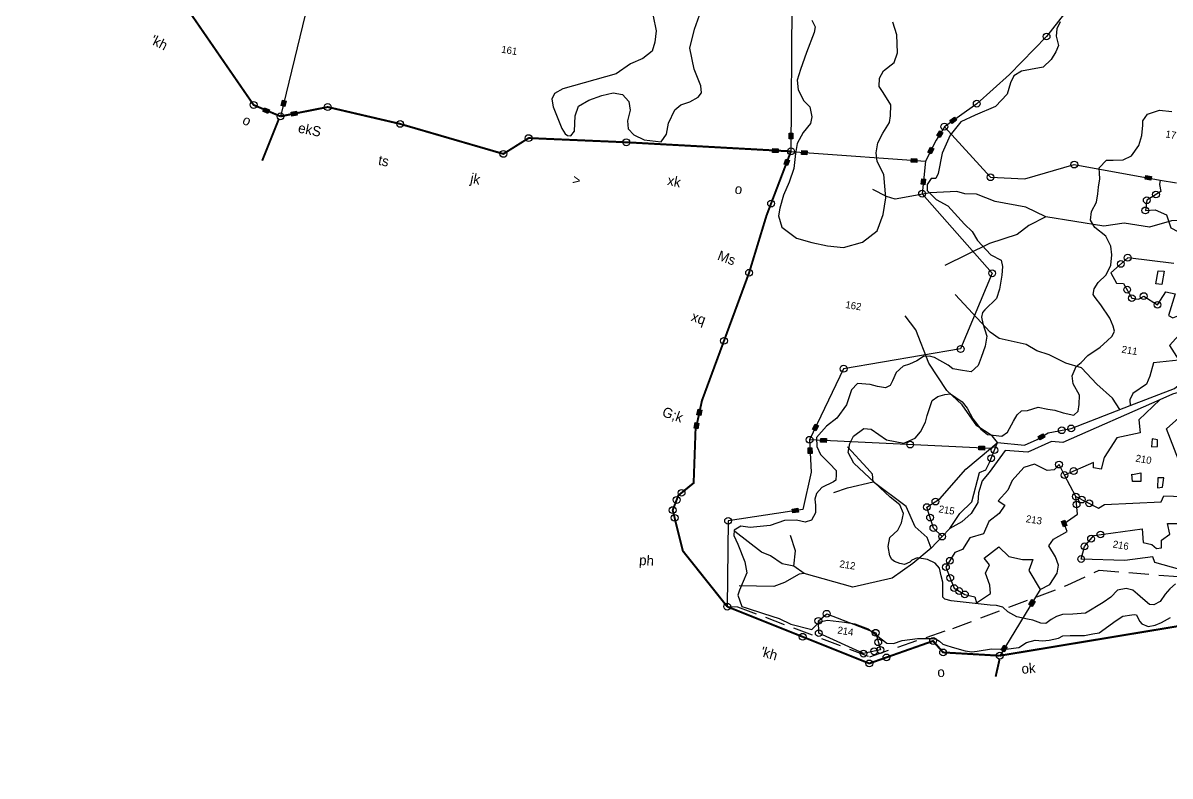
# Model space of a CAD drawing. Header units: metres. Extents: x 317818 to 324787, y 1863824 to 1868617.
# Drawn here: x 318812 to 320340, y 1865834 to 1866837 of the extents above; entities that cross this region are included whole.
import ezdxf

# ---------------------------------------------------------------- set-up
doc = ezdxf.new("R2010")
doc.units = ezdxf.units.M
doc.linetypes.add('DASHED', pattern=[0.75, 0.5, -0.25])
doc.linetypes.add('DIVIDE', pattern=[1.25, 0.5, -0.25, 0, -0.25, 0, -0.25])
for name, color, linetype in [('LINE_FOOTPATH', 1, 'DASHED'), ('LINE_WATER', 4, 'Continuous'), ('OTHERS', 1, 'Continuous'), ('POLY_HATCH', 12, 'Continuous'), ('POLY_PARCEL', 6, 'Continuous'), ('POLY_WATER', 4, 'Continuous'), ('SYM_STONE', 1, 'Continuous'), ('TEXT_MAPOUT', 7, 'Continuous'), ('TEXT_PARCEL', 7, 'Continuous'), ('V_BOUND_LINE', 7, 'Continuous'), ('V_DIVIDE_LINE', 7, 'DIVIDE')]:
    doc.layers.add(name, color=color, linetype=linetype)
doc.styles.add('TEXT_MAP', font='')
doc.styles.get('TEXT_MAP').set_extended_font_data('Kruti Dev 050')

# ---------------------------------------------------------------- blocks, each defined once
blk = doc.blocks.new('STONE')
blk.add_circle((0, 0), 0.851)
blk = doc.blocks.new('STONESQUAREFILLED')
blk.add_hatch(color=256).paths.add_polyline_path([(0.7, -0.48), (0.7, 0.48), (-0.7, 0.48), (-0.7, -0.48)])
blk.add_lwpolyline([(-0.7, 0.48), (0.7, 0.48), (0.7, -0.48), (-0.7, -0.48)], close=True)
blk = doc.blocks.new('155')
at = {"layer": 'LINE_FOOTPATH', "ltscale": 10}
blk.add_lwpolyline([(420.91, 76.64), (423.46, 77.03), (458.19, 69.94), (477.61, 80.28), (504.22, 95.54), (511.52, 100.53), (534.08, 102.36), (551.77, 100.92), (586.89, 97.38), (615.1, 108.8), (618.72, 109.19), (629.83, 107.75), (655.22, 100), (671.46, 88.58), (683.17, 81.88), (689.91, 77.11)], dxfattribs=at)
at = {"layer": 'LINE_WATER'}
for points in [[(539.59, 188.11), (536.02, 188.29), (532.66, 187.48), (518.46, 190.57), (515.43, 189.9), (510.24, 187.48), (503.85, 187.48), (498.94, 185.87), (484.2, 185.87), (478.88, 187.48), (471, 187.62), (466.09, 188.69), (463.19, 188.29), (461.11, 188.56), (454.58, 187.21), (446.16, 184.26), (443.94, 184.53), (440.24, 185.74)], [(484.2, 185.87), (480.36, 183.05), (477.8, 180.36), (471.27, 177), (461.11, 169.75)], [(510.22, 141.14), (507.98, 143.7), (503.54, 146.52), (499.04, 149.96), (494.96, 150.43), (490.55, 151.9), (487.34, 152.32), (484.42, 153.51), (477.49, 153.91), (475, 155.12), (464.83, 163.05)], [(481.28, 128.1), (479.63, 129.54), (475.5, 131.35), (471.04, 135.99), (466.59, 138.95), (461.1, 145.01), (456.52, 152.74), (453.35, 155.71)], [(469.07, 99.25), (467.67, 101.76), (464.26, 103.9), (461.17, 108.57), (452.02, 113.35), (451.58, 115.24), (450.01, 116.5), (444.26, 121.04)], [(442.75, 109.19), (445.9, 110.83), (452.02, 113.35)], [(471.32, 102.59), (469.07, 99.25), (465.17, 94.77), (460.63, 90.29), (451.21, 86.48), (438.66, 87.95), (435.78, 89.31), (432.8, 89.41), (429.63, 90.97), (427.19, 91.45), (419.77, 95.55)], [(435.78, 89.31), (435.59, 93.21), (433.73, 96.81)], [(438.66, 87.95), (437.44, 87.56), (434.12, 84.93), (431.63, 83.46), (422.99, 82.29)]]:
    blk.add_lwpolyline(points, dxfattribs=at)
at = {"layer": 'OTHERS'}
for points in [[(515.62, 177.15), (515.62, 173.82), (514.13, 173.7), (514.13, 177.02), (515.62, 177.15)], [(519.39, 135.19), (519.54, 133.22), (521.06, 133.52), (520.76, 135.19)], [(517.92, 126.34), (518.26, 124.19), (516.21, 123.85), (515.76, 125.66), (515.99, 125.55)], [(522.34, 125.77), (522.68, 123.28), (523.93, 123.62), (523.82, 126)]]:
    blk.add_lwpolyline(points, close=True, dxfattribs=at)
at = {"layer": 'POLY_HATCH'}
for points in [[(479.91, 234.71), (479.35, 232.86), (479.54, 231), (480.47, 228.78), (480.09, 227.11), (479.17, 225.07), (477.49, 222.85), (474.52, 221.73), (472.3, 220.99), (470.62, 219.51), (470.07, 217.66), (469.7, 214.69), (467.28, 211.17), (462.64, 208.2), (459.3, 205.98), (457.25, 202.27), (455.95, 197.45), (455.77, 192.26), (455.4, 190.98), (454.28, 190.79), (453.54, 189.13), (453.73, 187.64), (456.33, 185.79), (459.48, 184.68), (464.31, 180.78), (466.54, 179.3), (468.21, 177.26), (472.11, 174.3), (474.89, 173.37), (475.45, 171.89), (475.64, 169.66), (475.64, 166.14), (475.27, 163.73), (472.85, 160.39), (472.3, 159.65), (472.3, 158.44), (472.85, 156.96), (474.34, 153.99), (474.34, 151.4), (473.78, 148.43), (473.41, 146.39), (471.92, 144.54), (469.7, 144.54), (467.28, 144.54), (465.98, 145.28), (462.27, 146.58), (460.97, 146.77), (459.48, 146.39), (458, 145.1), (456.33, 143.98), (454.84, 143.24), (453.35, 141.39), (452.8, 139.17), (452.43, 137.87), (451.31, 137.13), (449.27, 137.13), (447.41, 137.31), (444.26, 137.13), (442.96, 135.27), (442.4, 131.38), (440.54, 127.67), (438.31, 125.26), (436.27, 122.11), (436.64, 119.89), (437.94, 118.03), (440.54, 116.18), (442.4, 114.7), (442.57, 113.62), (442.76, 112.33), (442.2, 111.77), (439.6, 109.92), (438.49, 108.25), (438.3, 106.77), (438.67, 105.28), (439.04, 103.43), (438.3, 101.39), (436.81, 100.65), (434.59, 100.83), (431.61, 100.28), (428.27, 98.42), (423.44, 97.13), (421.03, 97.13), (419.54, 95.83), (419.73, 94.53), (421.03, 92.49), (423.44, 88.42), (424.37, 85.82), (423.26, 81.19), (423.07, 79.89), (424.56, 77.29), (425.67, 77.11), (430.13, 76.37), (434.21, 75.81), (437.37, 74.88), (442.76, 74.33), (443.5, 75.44), (444.43, 76.55), (446.28, 77.29), (450.56, 77.48), (453.16, 77.48), (456.68, 76.74), (459.1, 75.44), (461.88, 73.96), (463.55, 74.14), (465.6, 75.25), (469.31, 76.37), (471.54, 76.74), (472.65, 76.92), (473.95, 76.92), (474.88, 76.55), (475.81, 76), (476.55, 75.81), (478.22, 75.63), (481.57, 75.25), (483.24, 75.25), (484.54, 75.63), (488.07, 76.74), (491.59, 77.29), (494.75, 78.22), (496.42, 79.7), (498.47, 80.63), (500.32, 80.82), (501.99, 81.19), (504.22, 82.11), (505.15, 82.85), (507.01, 83.23), (510.54, 83.78), (512.54, 84.52), (514.03, 85.07), (517.74, 88.78), (519.23, 90.08), (521.45, 90.82), (522.01, 91), (522.57, 91), (522.94, 90.45), (523.68, 89.52), (524.24, 88.96), (525.91, 88.59), (527.58, 89.15), (529.07, 90.08), (531.11, 91.74)], [(530.97, 100.26), (529.75, 98.74), (528.84, 97.22), (527.93, 95.25), (526.41, 94.19), (525.35, 94.04), (523.52, 95.25), (522, 96.16), (520.64, 96.92), (518.97, 97.07), (516.84, 96.31), (515.47, 94.34), (513.8, 92.67), (509.85, 89.34), (506.81, 88.58), (504.23, 88.12), (502.86, 87.37), (501.64, 86.46), (500.43, 85.24), (499.21, 85.09), (497.09, 85.55), (495.72, 85.55), (492.98, 85.7), (490.55, 86.61), (489.19, 87.52), (487.51, 87.67), (485.99, 87.52), (476.12, 87.06), (474.5, 87.2), (473.89, 87.65), (473.59, 89.47), (473.28, 91.29), (472.67, 92.81), (471.91, 94.63), (470.7, 95.69), (468.57, 96.3), (465.99, 96.3), (464.77, 95.54), (464.32, 94.93), (463.1, 94.18), (461.89, 94.18), (460.52, 94.48), (459.76, 94.93), (459.15, 95.69), (458.39, 97.97), (458.39, 100.24), (460.06, 102.37), (460.67, 104.34), (460.82, 106.76), (459.61, 108.73), (456.87, 110.23), (446.54, 117.21), (444.71, 119.63), (444.71, 121.91), (445.32, 123.88), (447.6, 126.16), (449.42, 126.31), (453.68, 124.34), (458.08, 124.18), (460.67, 125.85), (461.73, 127.67), (462.64, 130.25), (462.79, 131.92), (462.95, 132.98), (463.4, 135.86), (464.62, 137.08), (466.29, 137.83), (467.66, 138.29), (470.85, 136.77), (472.37, 135.41), (474.19, 132.98), (476.62, 130.71), (478.44, 129.64), (482.09, 129.8), (483.31, 131.01), (484.37, 134.04), (484.98, 135.71), (485.89, 136.92), (487.41, 137.23), (489.92, 138.5), (492.35, 138.35), (494.17, 138.35), (496.3, 138.05), (499.03, 137.9), (499.95, 139.11), (499.95, 140.78), (499.64, 143.05), (497.67, 145.63), (497.06, 147.6), (497.67, 150.03), (498.73, 151.24), (500.1, 153.22), (502.83, 155.79), (504.35, 157.61), (505.42, 158.98), (505.72, 160.34), (505.26, 161.56), (504.05, 163.38), (501.31, 166.26), (499.65, 167.92), (499.04, 168.53), (499.04, 170.04), (499.8, 171.71), (501.47, 173.99), (502.23, 176.56), (502.08, 179.14), (501.47, 181.27), (499.8, 183.54), (496.76, 185.21), (495.39, 186.88), (495.24, 189), (496.15, 191.58), (496.15, 193.7), (496, 195.37), (496, 197.49), (495.7, 198.81), (495.39, 200.17), (496.91, 202.3), (498.59, 202.6), (501.02, 203.06), (502.99, 204.42), (504.36, 207.3), (504.66, 209.88), (504.51, 212.46), (504.36, 213.52), (505.27, 215.34), (508.01, 216.86), (511.2, 217.01)], [(378.9, 219.82), (380.24, 216.3), (380.41, 213.46), (380.08, 211.12), (378.07, 208.95), (375.22, 207.11), (372.04, 204.1), (359.47, 198.25), (357.63, 196.74), (357.13, 195.24), (357.8, 193.4), (360.81, 188.38), (361.82, 187.21), (362.49, 186.88), (363.33, 186.88), (364.08, 188.22), (363.65, 192.03), (364.08, 194.57), (366.41, 196.47), (369.38, 198.16), (372.13, 199.22), (374.47, 199.22), (376.37, 197.74), (377.01, 195.62), (376.8, 192.87), (377.22, 190.97), (378.92, 189.7), (381.68, 188.85), (385.92, 189.06), (386.98, 191.18), (386.98, 193.93), (388.04, 197.53), (389.31, 199.01), (391.43, 200.07), (393.34, 201.55), (393.98, 202.82), (393.55, 204.51), (391.22, 208.32), (389.31, 213.4), (389.73, 218.27), (390.58, 223.14)], [(418.38, 225.19), (419.44, 223.71), (419.45, 222.25), (418.39, 216.96), (417.55, 212.52), (417.12, 209.77), (417.76, 207.44), (419.67, 204.9), (421.36, 203.63), (422.21, 201.3), (422.21, 199.61), (420.73, 197.07), (419.67, 194.1), (419.67, 191.56), (419.88, 187.75), (419.24, 184.15), (418.39, 180.77), (417.97, 177.38), (417.97, 175.47), (419.24, 172.72), (423.27, 170.61), (427.3, 170.18), (431.33, 169.97), (435.36, 170.18), (439.81, 172.3), (442.99, 175.69), (443.84, 179.92), (443.84, 184.15), (442.36, 189.87), (440.24, 192.83), (439.6, 194.95), (439.6, 197.49), (440.45, 200.03), (441.72, 202.99), (441.72, 204.69), (441.3, 207.44), (438.96, 210.19), (437.69, 211.46), (437.48, 213.58), (438.12, 215.48), (440.45, 218.02), (440.87, 220.56), (440.02, 225.01), (438.55, 227.95)]]:
    blk.add_lwpolyline(points, dxfattribs=at)
at = {"layer": 'POLY_PARCEL'}
for points in [[(495.05, 270.96), (490.77, 255.42), (477.15, 230.56), (469.46, 219.68), (462.55, 211.13), (455.45, 204.14)], [(412.8, 228.17), (418.46, 191.88)], [(293.68, 218.34), (290.69, 180.11)], [(455.45, 204.14), (453.99, 200.45), (452.13, 194.81)], [(455.45, 204.14), (468.9, 193.47), (477.42, 194.47), (489.14, 199.96), (511.03, 199.58)], [(511.03, 199.58), (511.03, 198.4), (511.65, 196.77), (508.5, 194.03), (508.56, 191.46), (510.97, 191.99), (513.99, 191.25), (515.54, 188.17), (519.18, 186.94), (519.61, 179.55)], [(511.03, 199.58), (515.16, 199.51)], [(418.46, 191.88), (421.83, 192.1), (452.13, 194.81)], [(452.13, 194.81), (452.63, 186.66), (473.16, 169.76), (468.39, 149.76), (440.2, 140.19), (434.62, 121.24)], [(517.76, 179.48), (506.09, 179.05), (502.51, 174.62), (504.3, 172.28), (506.09, 172.52), (508.75, 169.2), (510.41, 169.2), (511.59, 170.18), (515.35, 168.58), (516.89, 172.16), (519.3, 172.03), (518.5, 166.36), (519.67, 165.99), (521.59, 167.1), (523.13, 163.9), (519.98, 158.97), (522.88, 155.77), (516.65, 154.04), (516.34, 150.59), (515.78, 148.5), (512.76, 145.66), (512.33, 143.94), (512.59, 142.53)], [(502.82, 117.84), (508.89, 115.91), (510.25, 117.05), (524.16, 119.99), (524.56, 121.58), (531.77, 122.49), (522.57, 138.24), (527.05, 143.79), (526.39, 148.83)], [(519.71, 145.18), (515.31, 139.37), (516.21, 136.2), (510.59, 134.04), (508.27, 128.61), (507.98, 125.66), (506, 125.66), (505.83, 127.02), (499.15, 122.72)], [(479.74, 126.32), (481.28, 128.1)], [(479.74, 126.32), (434.62, 121.24)], [(471.32, 102.59), (468.81, 104.34), (466.34, 109.26), (469.2, 111.83), (474.47, 120.22), (479.74, 126.32)], [(497.37, 125.09), (496.35, 123.62), (494.65, 123.17), (491.3, 124.19), (488.74, 122.94), (486.42, 119.31), (485.68, 116.71), (483.8, 113.65), (485.56, 112.86), (484.49, 110.59), (482.27, 108.21), (481.42, 104.92), (478.19, 103.34), (476.88, 100.16), (475.12, 99.15), (473.47, 95.18), (476.37, 90.31), (479.26, 89.17), (481.82, 88.95), (482.44, 87.59), (485.56, 90.42), (485.05, 92.46), (483.52, 95.29), (484.15, 97.45), (482.61, 98.92), (485.73, 102.32), (488.63, 100.28), (492.09, 100.16), (494.65, 100.5), (494.13, 97.67), (497.71, 93.37)], [(499.15, 122.72), (497.37, 125.09)], [(434.62, 121.24), (436.31, 113.24), (435.7, 103.73), (417.7, 97.9), (420.91, 76.64)], [(502.82, 117.84), (499.15, 122.72)], [(497.71, 93.37), (499.92, 95.07), (501.23, 98.13), (501.29, 100.16), (500.21, 102.09), (498.11, 104.58), (498.96, 106.4), (502.08, 108.89), (501, 110.7), (503.9, 113.54), (502.82, 117.84)], [(471.32, 102.59), (472.88, 104.9)], [(471.13, 102.3), (471.32, 102.59)], [(497.71, 93.37), (490.35, 75.4)]]:
    blk.add_lwpolyline(points, dxfattribs=at)
for points in [[(508.82, 108.94), (520.54, 112.48), (521.35, 109.13), (523.58, 109.04), (524.9, 108.22), (526.03, 108.58), (525.8, 110.49), (527.58, 112.3), (526.62, 114.84), (533.3, 115.92), (534.34, 112.3), (533.3, 106.95), (533.62, 103.69), (525.03, 104.68), (524.26, 106.04), (517.5, 103.96), (506.64, 102.6), (506.96, 105.86)], [(445.82, 78.86), (458.71, 76.11), (460.56, 72.04), (456.54, 70.46), (444.64, 73.74), (444.05, 76.76)]]:
    blk.add_lwpolyline(points, close=True, dxfattribs=at)
at = {"layer": 'POLY_WATER'}
for points in [[(512.59, 142.53), (522.87, 148.56), (526.53, 152.7), (534.09, 157.04), (538.34, 162.01), (539.07, 164.93)], [(526.39, 148.83), (522.67, 147.1), (519.71, 145.18)], [(519.71, 145.18), (497.39, 130.73), (494.6, 130.53), (489.18, 126.93), (483.47, 126.44), (480.4, 120.3), (478.98, 117.96), (478.54, 114.84), (478.79, 112.41), (477.57, 109.48), (475.57, 107.05), (472.88, 104.9)], [(481.28, 128.1), (488.06, 128.49), (490.94, 130.43), (493.43, 132.48), (498.95, 134.53), (512.59, 142.53)], [(472.88, 104.9), (474.74, 109), (477.27, 112.41), (478.01, 119.91), (479.42, 120.88), (480.06, 122.83), (481.28, 128.1)]]:
    blk.add_lwpolyline(points, dxfattribs=at)
at = {"layer": 'V_BOUND_LINE', "const_width": 0.5}
for points in [[(209.42, 279.58), (213.7, 253.75), (221.93, 238.41), (248.15, 210.34), (262.06, 204.32), (283.58, 181.85), (290.69, 180.11)], [(290.69, 180.11), (302, 184.31), (320.62, 183.03), (347.37, 179.74), (352.98, 184.67), (377.33, 187.54), (418.46, 191.88)], [(418.46, 191.88), (414.98, 175.02), (412.96, 160.16), (406.41, 126.65), (406.01, 118.98), (407.65, 105.9), (404.37, 102.22), (403.55, 98.34), (407.69, 88.65), (420.91, 76.64)], [(490.35, 75.4), (535.26, 90.51), (582.41, 82.08), (599.66, 82.24), (619.06, 85.7), (619.79, 85.11)], [(420.91, 76.64), (458.36, 68.26), (473.26, 76.38), (476.19, 73.94), (490.35, 75.4)]]:
    blk.add_lwpolyline(points, dxfattribs=at)
at = {"layer": 'V_DIVIDE_LINE', "ltscale": 10, "const_width": 0.5}
for points in [[(290.36, 179.28), (287.93, 168.4)], [(490.44, 74.47), (490.17, 70.05)]]:
    blk.add_lwpolyline(points, dxfattribs=at)
at = {"layer": 'SYM_STONE', "ltscale": 10}
for p in [(477.15, 230.56), (462.55, 211.13), (489.14, 199.96), (510.56, 195.82), (468.9, 193.47), (508.5, 194.03), (418.46, 191.88), (508.56, 191.46), (377.33, 187.54), (452.63, 186.66), (302, 184.31), (352.98, 184.67), (283.58, 181.85), (320.62, 183.03), (290.69, 180.11), (347.37, 179.74), (415.63, 178.16), (506.09, 179.05), (504.63, 177.24), (473.16, 169.76), (507.23, 171.11), (508.75, 169.2), (412.96, 160.16), (468.39, 149.76), (409.47, 142.31), (440.2, 140.19), (498.95, 134.53), (496.68, 133.69), (480.81, 126.09), (459.72, 124.07), (480.31, 123.94), (497.37, 125.09), (501.26, 124.08), (434.62, 121.24), (499.15, 122.72), (502.82, 117.84), (504.42, 117.33), (503.31, 115.9), (506.4, 116.7), (466.34, 109.26), (468.25, 110.98), (510.42, 109.43), (467.57, 106.8), (506.96, 105.86), (508.27, 108.02), (405.05, 102.98), (468.81, 104.34), (404.12, 101.01), (506.64, 102.6), (403.55, 98.34), (417.7, 97.9), (404.34, 96.51), (473.47, 95.18), (474.19, 96.91), (474.97, 92.67), (476.37, 90.31), (477.71, 89.78), (479.26, 89.17), (420.91, 76.64), (473.26, 76.38), (490.35, 75.4), (440.8, 72.19), (476.19, 73.94), (458.36, 68.26), (462.36, 70.44)]:
    blk.add_blockref('STONE', p, dxfattribs=at)
at = {"layer": 'SYM_STONE'}
for p in [(455.45, 204.14), (511.59, 170.18), (515.35, 168.58), (471.32, 102.59), (445.82, 78.86), (444.05, 76.76), (458.71, 76.11), (444.64, 73.74), (459.08, 71.46), (459.73, 73.87), (460.56, 72.04), (456.54, 70.46)]:
    blk.add_blockref('STONE', p, dxfattribs=at)
at = {"layer": 'SYM_STONE', "ltscale": 10}
for p, rotation in [((457.4, 206.06), 44.55272232658395), ((454.65, 202.12), 248.423373221773), ((508, 199.64), 359.0140362590944), ((417.87, 195.67), 278.8650625732183), ((453.08, 197.68), 251.7661432871951), ((449.3, 194.56), 4.977309785987184), ((414.58, 191.45), 6.283910365894104), ((421.83, 192.1), 4.977309785986249), ((452.45, 189.67), 273.4908266466643), ((417.87, 189), 258.3343015909011), ((290.95, 183.46), 85.52486354924166), ((286.9, 180.96), 344.9553627552311), ((293.95, 181.32), 20.36087407734013), ((491.92, 131.24), 39.42128992153378), ((477.56, 126.08), 6.434455900996417), ((406.25, 123.61), 266.9719053184904), ((435.59, 124.53), 72.548882640788), ((406.07, 120.18), 266.9719053184901), ((438.09, 121.63), 6.434455900996088), ((501, 110.7), 300.7455504690123), ((496.22, 89.73), 67.70591592075468), ((491.14, 77.35), 67.70591592075401)]:
    blk.add_blockref('STONESQUAREFILLED', p, dxfattribs=dict(at, rotation=rotation))
at = {"layer": 'SYM_STONE'}
for p, rotation in [((435.18, 118.56), 281.9816381022152), ((433.93, 103.15), 17.93855843322551)]:
    blk.add_blockref('STONESQUAREFILLED', p, dxfattribs=dict(at, rotation=rotation))
at = {"layer": 'TEXT_MAPOUT', "style": 'TEXT_MAP'}
for s, rotation, p in [("'kh", 342.2854, (255.36, 192.96)), ('o', 342.2854, (281.28, 176.84)), ('ekS', 358.0354, (295.53, 176.81)), ('xk', 358.0354, (389.04, 178.6)), ('>', 358.0354, (365.51, 175.01)), ('ts', 358.0354, (316.67, 172.03)), ('jk', 358.0354, (340.19, 171.23)), ('Ms', 348.71, (404.4, 162.16)), ('xq', 349.7134, (400.33, 145.99)), ('G;k', 349.7134, (396.96, 121.22)), ('ph', 5.1851, (397.36, 83.43)), ('ok', 13.7755, (496.55, 71.79)), ('o', 13.7755, (475.85, 67.56)), ("'kh", 352.8877, (430.96, 65.74))]:
    blk.add_text(s, height=2.5, rotation=rotation, dxfattribs=at).set_placement(p)
blk.add_text('o', height=2.5, dxfattribs=at).set_placement((406.09, 179.2))
at = {"layer": 'TEXT_PARCEL', "style": 'TEXT_MAP'}
for s, p in [('177', (510.52, 210.33)), ('161', (342.69, 204.72)), ('162', (438.11, 155.3)), ('211', (508.27, 155.29)), ('210', (516.09, 128.88)), ('215', (469.37, 108.44)), ('213', (491.38, 109.51)), ('216', (513.89, 106.7)), ('212', (447.02, 90.88)), ('214', (449.17, 74.4))]:
    blk.add_text(s, height=1.8, dxfattribs=at).set_placement(p)
blk = doc.blocks.new('d625')
at = {"xscale": 5.310259715450155, "yscale": 5.310259715450155, "zscale": 5.310259715450155, "rotation": 350.8118324319711}
blk.add_blockref('155', (317478.5, 1866015.2), dxfattribs=at)

msp = doc.modelspace()

# ---------------------------------------------------------------- block references
msp.add_blockref('d625', (0, 0))

doc.saveas('drawing.dxf')
